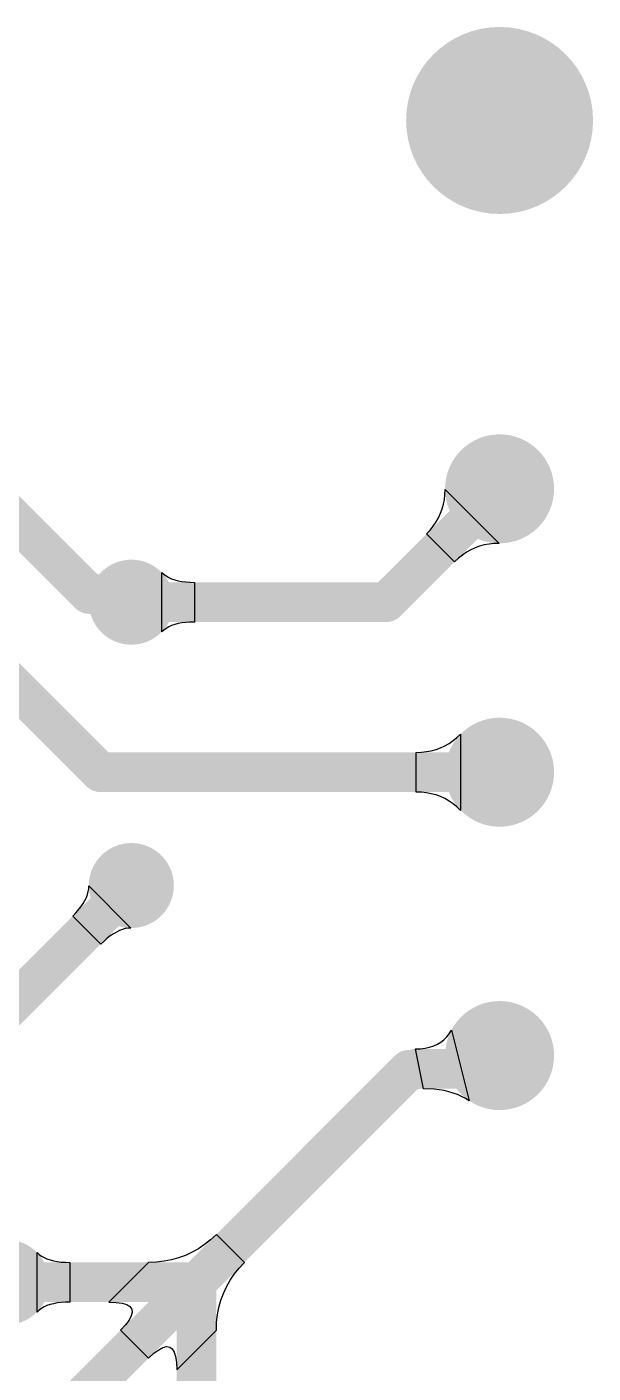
# Model space of a CAD drawing. Header units: inches. Extents: x 0.13 to 2.13, y 0.1 to 1.6.
# Drawn here: x 1.738 to 2.132, y 0.606 to 1.541 of the extents above; entities that cross this region are included whole.
import ezdxf

# ---------------------------------------------------------------- set-up
doc = ezdxf.new("R2010")
doc.units = ezdxf.units.IN
doc.header["$MEASUREMENT"] = 0
for name, color, linetype in [('Bottom Layer', 5, 'Continuous'), ('Pad Holes', 156, 'Continuous'), ('Top Layer', 1, 'Continuous')]:
    doc.layers.add(name, color=color, linetype=linetype)

# ---------------------------------------------------------------- blocks, each defined once
blk = doc.blocks.new('XS3________13')
at = {"layer": 'Bottom Layer'}
h = blk.add_hatch(color=5, dxfattribs=at)
edge = h.paths.add_edge_path()
edge.add_arc((-0.19685, 0), 0.03787, 0, 360)
h = blk.add_hatch(color=5, dxfattribs=at)
edge = h.paths.add_edge_path()
edge.add_arc((0, 0), 0.03787, 0, 360)
h = blk.add_hatch(color=5, dxfattribs=at)
edge = h.paths.add_edge_path()
edge.add_arc((0.19685, 0), 0.03787, 0, 360)
at = {"layer": 'Pad Holes'}
h = blk.add_hatch(color=7, dxfattribs=at)
edge = h.paths.add_edge_path()
edge.add_arc((-0.19685, 0), 0.01969, 0, 360)
h = blk.add_hatch(color=7, dxfattribs=at)
edge = h.paths.add_edge_path()
edge.add_arc((0, 0), 0.01969, 0, 360)
h = blk.add_hatch(color=7, dxfattribs=at)
edge = h.paths.add_edge_path()
edge.add_arc((0.19685, 0), 0.01969, 0, 360)
at = {"layer": 'Top Layer'}
h = blk.add_hatch(color=1, dxfattribs=at)
edge = h.paths.add_edge_path()
edge.add_arc((-0.19685, 0), 0.03787, 0, 360)
h = blk.add_hatch(color=1, dxfattribs=at)
edge = h.paths.add_edge_path()
edge.add_arc((0, 0), 0.03787, 0, 360)
h = blk.add_hatch(color=1, dxfattribs=at)
edge = h.paths.add_edge_path()
edge.add_arc((0.19685, 0), 0.03787, 0, 360)
blk = doc.blocks.new('R_THT_10_8___19')
at = {"layer": 'Bottom Layer'}
h = blk.add_hatch(color=5, dxfattribs=at)
edge = h.paths.add_edge_path()
edge.add_arc((0, 0), 0.02953, 0, 360)
h = blk.add_hatch(color=5, dxfattribs=at)
edge = h.paths.add_edge_path()
edge.add_arc((0.4252, 0), 0.02953, 0, 360)
at = {"layer": 'Pad Holes'}
h = blk.add_hatch(color=7, dxfattribs=at)
edge = h.paths.add_edge_path()
edge.add_arc((0, 0), 0.01575, 0, 360)
h = blk.add_hatch(color=7, dxfattribs=at)
edge = h.paths.add_edge_path()
edge.add_arc((0.4252, 0), 0.01575, 0, 360)
at = {"layer": 'Top Layer'}
h = blk.add_hatch(color=1, dxfattribs=at)
edge = h.paths.add_edge_path()
edge.add_arc((0, 0), 0.02953, 0, 360)
h = blk.add_hatch(color=1, dxfattribs=at)
edge = h.paths.add_edge_path()
edge.add_arc((0.4252, 0), 0.02953, 0, 360)
blk = doc.blocks.new('C_THT_5___23')
at = {"layer": 'Bottom Layer'}
h = blk.add_hatch(color=5, dxfattribs=at)
edge = h.paths.add_edge_path()
edge.add_arc((0, 0), 0.02953, 0, 360)
h = blk.add_hatch(color=5, dxfattribs=at)
edge = h.paths.add_edge_path()
edge.add_arc((0.19685, 0), 0.02953, 0, 360)
at = {"layer": 'Pad Holes'}
h = blk.add_hatch(color=7, dxfattribs=at)
edge = h.paths.add_edge_path()
edge.add_arc((0, 0), 0.01575, 0, 360)
h = blk.add_hatch(color=7, dxfattribs=at)
edge = h.paths.add_edge_path()
edge.add_arc((0.19685, 0), 0.01575, 0, 360)
at = {"layer": 'Top Layer'}
h = blk.add_hatch(color=1, dxfattribs=at)
edge = h.paths.add_edge_path()
edge.add_arc((0, 0), 0.02953, 0, 360)
h = blk.add_hatch(color=1, dxfattribs=at)
edge = h.paths.add_edge_path()
edge.add_arc((0.19685, 0), 0.02953, 0, 360)

msp = doc.modelspace()

# ---------------------------------------------------------------- hatches: boundary and pattern name
at = {"layer": 'Bottom Layer'}
h = msp.add_hatch(color=5, dxfattribs=at)
edge = h.paths.add_edge_path()
edge.add_arc((2.06693, 1.47638), 0.06496, 0, 360)
at = {"layer": 'Pad Holes'}
h = msp.add_hatch(color=7, dxfattribs=at)
edge = h.paths.add_edge_path()
edge.add_arc((2.06693, 1.47638), 0.06496, 0, 360)
at = {"layer": 'Top Layer'}
h = msp.add_hatch(color=1, dxfattribs=at)
edge = h.paths.add_edge_path()
edge.add_arc((2.06693, 1.47638), 0.06496, 0, 360)

# ---------------------------------------------------------------- linework, layer by layer
for p, q in [((2.0286, 1.21315), (2.02896, 1.21658)), ((2.02896, 1.21658), (2.02906, 1.22009)), ((2.02906, 1.22009), (2.06655, 1.1826)), ((2.02592, 1.20346), (2.02708, 1.20659)), ((2.02708, 1.20659), (2.02797, 1.20983)), ((2.02797, 1.20983), (2.0286, 1.21315)), ((2.02087, 1.19462), (2.02282, 1.19747)), ((2.02282, 1.19747), (2.0245, 1.20042)), ((2.0245, 1.20042), (2.02592, 1.20346)), ((2.01617, 1.1892), (2.01865, 1.19186)), ((2.03566, 1.16971), (2.01617, 1.1892)), ((2.01865, 1.19186), (2.02087, 1.19462)), ((2.04991, 1.17947), (2.04687, 1.17805)), ((2.05305, 1.18062), (2.04991, 1.17947)), ((2.05628, 1.18152), (2.05305, 1.18062)), ((2.05961, 1.18214), (2.05628, 1.18152)), ((2.06303, 1.1825), (2.05961, 1.18214)), ((2.06655, 1.1826), (2.06303, 1.1825)), ((2.03832, 1.1722), (2.03566, 1.16971)), ((2.04107, 1.17441), (2.03832, 1.1722)), ((2.04393, 1.17636), (2.04107, 1.17441)), ((2.04687, 1.17805), (2.04393, 1.17636)), ((1.83211, 1.12106), (1.83211, 1.1624)), ((1.83211, 1.1624), (1.83355, 1.16109)), ((1.83355, 1.16109), (1.83518, 1.15992)), ((1.83518, 1.15992), (1.83699, 1.15889)), ((1.83699, 1.15889), (1.83899, 1.15799)), ((1.83899, 1.15799), (1.84117, 1.15724)), ((1.84117, 1.15724), (1.84354, 1.15662)), ((1.84354, 1.15662), (1.84609, 1.15613)), ((1.84609, 1.15613), (1.84883, 1.15579)), ((1.84883, 1.15579), (1.85175, 1.15558)), ((1.85175, 1.15558), (1.85485, 1.15551)), ((1.85485, 1.15551), (1.85486, 1.12795)), ((1.83355, 1.12237), (1.83211, 1.12106)), ((1.83518, 1.12354), (1.83355, 1.12237)), ((1.83699, 1.12458), (1.83518, 1.12354)), ((1.83899, 1.12547), (1.83699, 1.12458)), ((1.84117, 1.12623), (1.83899, 1.12547)), ((1.84354, 1.12685), (1.84117, 1.12623)), ((1.84609, 1.12733), (1.84354, 1.12685)), ((1.85175, 1.12789), (1.84609, 1.12733)), ((1.85486, 1.12795), (1.85175, 1.12789)), ((2.03465, 1.04555), (2.03733, 1.04771)), ((2.03733, 1.04771), (2.03988, 1.05013)), ((2.03988, 1.05013), (2.03988, 0.99711)), ((2.01608, 1.03791), (2.01947, 1.03855)), ((2.01947, 1.03855), (2.02275, 1.03944)), ((2.02275, 1.03944), (2.0259, 1.04058)), ((2.0259, 1.04058), (2.02894, 1.04199)), ((2.02894, 1.04199), (2.03185, 1.04364)), ((2.03185, 1.04364), (2.03465, 1.04555)), ((2.00893, 1.0374), (2.01256, 1.03753)), ((2.00893, 1.00984), (2.00893, 1.0374)), ((2.01256, 1.03753), (2.01608, 1.03791)), ((2.01256, 1.00972), (2.00893, 1.00984)), ((2.01608, 1.00933), (2.01256, 1.00972)), ((2.01947, 1.0087), (2.01608, 1.00933)), ((2.02275, 1.00781), (2.01947, 1.0087)), ((2.0259, 1.00666), (2.02275, 1.00781)), ((2.02894, 1.00526), (2.0259, 1.00666)), ((2.03185, 1.0036), (2.02894, 1.00526)), ((2.03465, 1.00169), (2.03185, 1.0036)), ((2.03733, 0.99953), (2.03465, 1.00169)), ((2.03988, 0.99711), (2.03733, 0.99953)), ((1.7814, 0.94264), (1.7815, 0.94459)), ((1.7815, 0.94459), (1.81073, 0.91536)), ((1.77874, 0.93452), (1.77975, 0.9366)), ((1.77975, 0.9366), (1.78053, 0.93865)), ((1.78053, 0.93865), (1.78108, 0.94066)), ((1.78108, 0.94066), (1.7814, 0.94264)), ((1.77029, 0.92363), (1.77243, 0.92588)), ((1.77243, 0.92588), (1.77604, 0.93027)), ((1.77604, 0.93027), (1.77751, 0.93241)), ((1.77751, 0.93241), (1.77874, 0.93452)), ((1.78977, 0.90414), (1.77029, 0.92363)), ((1.79423, 0.90821), (1.79202, 0.90629)), ((1.79641, 0.9099), (1.79423, 0.90821)), ((1.79855, 0.91137), (1.79641, 0.9099)), ((1.80067, 0.9126), (1.79855, 0.91137)), ((1.80274, 0.91361), (1.80067, 0.9126)), ((1.80479, 0.91439), (1.80274, 0.91361)), ((1.8068, 0.91494), (1.80479, 0.91439)), ((1.80878, 0.91526), (1.8068, 0.91494)), ((1.81073, 0.91536), (1.80878, 0.91526)), ((1.79202, 0.90629), (1.78977, 0.90414)), ((2.03022, 0.83974), (2.03194, 0.84197)), ((2.03194, 0.84197), (2.03344, 0.84447)), ((2.03344, 0.84447), (2.04577, 0.79536)), ((2.01526, 0.83186), (2.0183, 0.83251)), ((2.0183, 0.83251), (2.02113, 0.83343)), ((2.02113, 0.83343), (2.02374, 0.83461)), ((2.02374, 0.83461), (2.02612, 0.83606)), ((2.02612, 0.83606), (2.02828, 0.83777)), ((2.02828, 0.83777), (2.03022, 0.83974)), ((2.0085, 0.83133), (2.01199, 0.83146)), ((2.01411, 0.80377), (2.0085, 0.83133)), ((2.01199, 0.83146), (2.01526, 0.83186)), ((2.02151, 0.80344), (2.01411, 0.80377)), ((2.02501, 0.80301), (2.02151, 0.80344)), ((2.02838, 0.80243), (2.02501, 0.80301)), ((2.03161, 0.80167), (2.02838, 0.80243)), ((2.03471, 0.80074), (2.03161, 0.80167)), ((2.03768, 0.79965), (2.03471, 0.80074)), ((2.04051, 0.79839), (2.03768, 0.79965)), ((2.0432, 0.79696), (2.04051, 0.79839)), ((2.04577, 0.79536), (2.0432, 0.79696)), ((1.87008, 0.70256), (1.8661, 0.69886)), ((1.88957, 0.68307), (1.87008, 0.70256)), ((1.85766, 0.69262), (1.8532, 0.69009)), ((1.86196, 0.69554), (1.85766, 0.69262)), ((1.8661, 0.69886), (1.86196, 0.69554)), ((1.7455, 0.64862), (1.7455, 0.68996)), ((1.7455, 0.68996), (1.74694, 0.68865)), ((1.74694, 0.68865), (1.74857, 0.68748)), ((1.74857, 0.68748), (1.75038, 0.68645)), ((1.75038, 0.68645), (1.75238, 0.68555)), ((1.75238, 0.68555), (1.75456, 0.68479)), ((1.75456, 0.68479), (1.75693, 0.68417)), ((1.75693, 0.68417), (1.75948, 0.68369)), ((1.75948, 0.68369), (1.76221, 0.68335)), ((1.76221, 0.68335), (1.76514, 0.68314)), ((1.76514, 0.68314), (1.76824, 0.68307)), ((1.76824, 0.68307), (1.76824, 0.65551)), ((1.82303, 0.68307), (1.79547, 0.65551)), ((1.82846, 0.68327), (1.82303, 0.68307)), ((1.83373, 0.68385), (1.82846, 0.68327)), ((1.83884, 0.68482), (1.83373, 0.68385)), ((1.84379, 0.68619), (1.83884, 0.68482)), ((1.84857, 0.68794), (1.84379, 0.68619)), ((1.8532, 0.69009), (1.84857, 0.68794)), ((1.88586, 0.67909), (1.88957, 0.68307)), ((1.87963, 0.67065), (1.88255, 0.67495)), ((1.88255, 0.67495), (1.88586, 0.67909)), ((1.87495, 0.66157), (1.87709, 0.66619)), ((1.87709, 0.66619), (1.87963, 0.67065)), ((1.75948, 0.65489), (1.75693, 0.65441)), ((1.76514, 0.65544), (1.75948, 0.65489)), ((1.76824, 0.65551), (1.76514, 0.65544)), ((1.79547, 0.65551), (1.80052, 0.65532)), ((1.80052, 0.65532), (1.80462, 0.65473)), ((1.80462, 0.65473), (1.80778, 0.65376)), ((1.87183, 0.65183), (1.8732, 0.65678)), ((1.8732, 0.65678), (1.87495, 0.66157)), ((1.74694, 0.64993), (1.7455, 0.64862)), ((1.74857, 0.6511), (1.74694, 0.64993)), ((1.75038, 0.65214), (1.74857, 0.6511)), ((1.75238, 0.65303), (1.75038, 0.65214)), ((1.75456, 0.65379), (1.75238, 0.65303)), ((1.75693, 0.65441), (1.75456, 0.65379)), ((1.80778, 0.65376), (1.80999, 0.65239)), ((1.811, 0.64596), (1.80946, 0.64304)), ((1.80999, 0.65239), (1.81127, 0.65064)), ((1.81161, 0.6485), (1.811, 0.64596)), ((1.81127, 0.65064), (1.81161, 0.6485)), ((1.87027, 0.64146), (1.87086, 0.64673)), ((1.87086, 0.64673), (1.87183, 0.65183)), ((1.80697, 0.63973), (1.80355, 0.63602)), ((1.80355, 0.63602), (1.82303, 0.61654)), ((1.80946, 0.64304), (1.80697, 0.63973)), ((1.84252, 0.60847), (1.87008, 0.63602)), ((1.87008, 0.63602), (1.87027, 0.64146)), ((1.82303, 0.61654), (1.82674, 0.61996)), ((1.82674, 0.61996), (1.83005, 0.62245)), ((1.83005, 0.62245), (1.83297, 0.624)), ((1.83297, 0.624), (1.8355, 0.6246)), ((1.8355, 0.6246), (1.83765, 0.62426)), ((1.83765, 0.62426), (1.8394, 0.62299)), ((1.8394, 0.62299), (1.84077, 0.62077)), ((1.84077, 0.62077), (1.84174, 0.61761)), ((1.84174, 0.61761), (1.84233, 0.61351)), ((1.84233, 0.61351), (1.84252, 0.60847))]:
    msp.add_line(p, q, dxfattribs=at)
at = {"layer": 'Top Layer', "const_width": 0.02756}
for points in [[(1.66758, 1.26157), (1.78176, 1.14738)], [(1.98819, 1.14173), (2.06693, 1.22047)], [(1.63206, 1.1811), (1.78954, 1.02362)], [(1.78176, 1.14738), (1.79553, 1.14738)], [(1.79553, 1.14738), (1.80118, 1.14173)], [(1.80118, 1.14173), (1.98819, 1.14173)], [(1.78954, 1.02362), (2.06693, 1.02362)], [(1.70681, 0.84067), (1.81102, 0.94488)], [(2.05771, 0.81755), (2.06693, 0.82677)], [(1.8563, 0.66929), (2.00394, 0.81693)], [(2.00394, 0.81693), (2.00787, 0.81693)], [(2.00787, 0.81693), (2.0085, 0.81755)], [(2.0085, 0.81755), (2.05771, 0.81755)], [(1.69882, 0.51181), (1.8563, 0.66929)], [(1.72441, 0.66929), (1.8563, 0.66929)], [(1.8563, 0.2126), (1.8563, 0.66929)]]:
    msp.add_lwpolyline(points, dxfattribs=at)
at = {"layer": 'Top Layer', "const_width": 0.01378}
for points in [[(2.06004, 1.22047, 1), (2.07382, 1.22047, 1)], [(1.77487, 1.14738, 1), (1.78865, 1.14738, 1)], [(1.77487, 1.14738, 1), (1.78865, 1.14738, 1)], [(1.78864, 1.14738, 1), (1.80242, 1.14738, 1)], [(1.78864, 1.14738, 1), (1.80242, 1.14738, 1)], [(1.79429, 1.14173, 1), (1.80807, 1.14173, 1)], [(1.79429, 1.14173, 1), (1.80807, 1.14173, 1)], [(1.9813, 1.14173, 1), (1.99508, 1.14173, 1)], [(1.9813, 1.14173, 1), (1.99508, 1.14173, 1)], [(1.78265, 1.02362, 1), (1.79643, 1.02362, 1)], [(1.78265, 1.02362, 1), (1.79643, 1.02362, 1)], [(2.06004, 1.02362, 1), (2.07382, 1.02362, 1)], [(1.80413, 0.94488, 1), (1.81791, 0.94488, 1)], [(2.06004, 0.82677, 1), (2.07382, 0.82677, 1)], [(1.99705, 0.81693, 1), (2.01083, 0.81693, 1)], [(1.99705, 0.81693, 1), (2.01083, 0.81693, 1)], [(2.00098, 0.81693, 1), (2.01476, 0.81693, 1)], [(2.00098, 0.81693, 1), (2.01476, 0.81693, 1)], [(2.00161, 0.81755, 1), (2.01539, 0.81755, 1)], [(2.00161, 0.81755, 1), (2.01539, 0.81755, 1)], [(2.05082, 0.81755, 1), (2.0646, 0.81755, 1)], [(2.05082, 0.81755, 1), (2.0646, 0.81755, 1)], [(1.84941, 0.66929, 1), (1.86319, 0.66929, 1)], [(1.84941, 0.66929, 1), (1.86319, 0.66929, 1)], [(1.84941, 0.66929, 1), (1.86319, 0.66929, 1)], [(1.84941, 0.66929, 1), (1.86319, 0.66929, 1)]]:
    msp.add_lwpolyline(points, format="xyb", close=True, dxfattribs=at)

# ---------------------------------------------------------------- block references
for name, p, rotation in [('XS3________13', (2.06693, 1.02362), 90), ('C_THT_5___23', (1.81102, 1.14173), 270)]:
    msp.add_blockref(name, p, dxfattribs=dict(rotation=rotation))
msp.add_blockref('R_THT_10_8___19', (1.29921, 0.66929))

doc.saveas('drawing.dxf')
